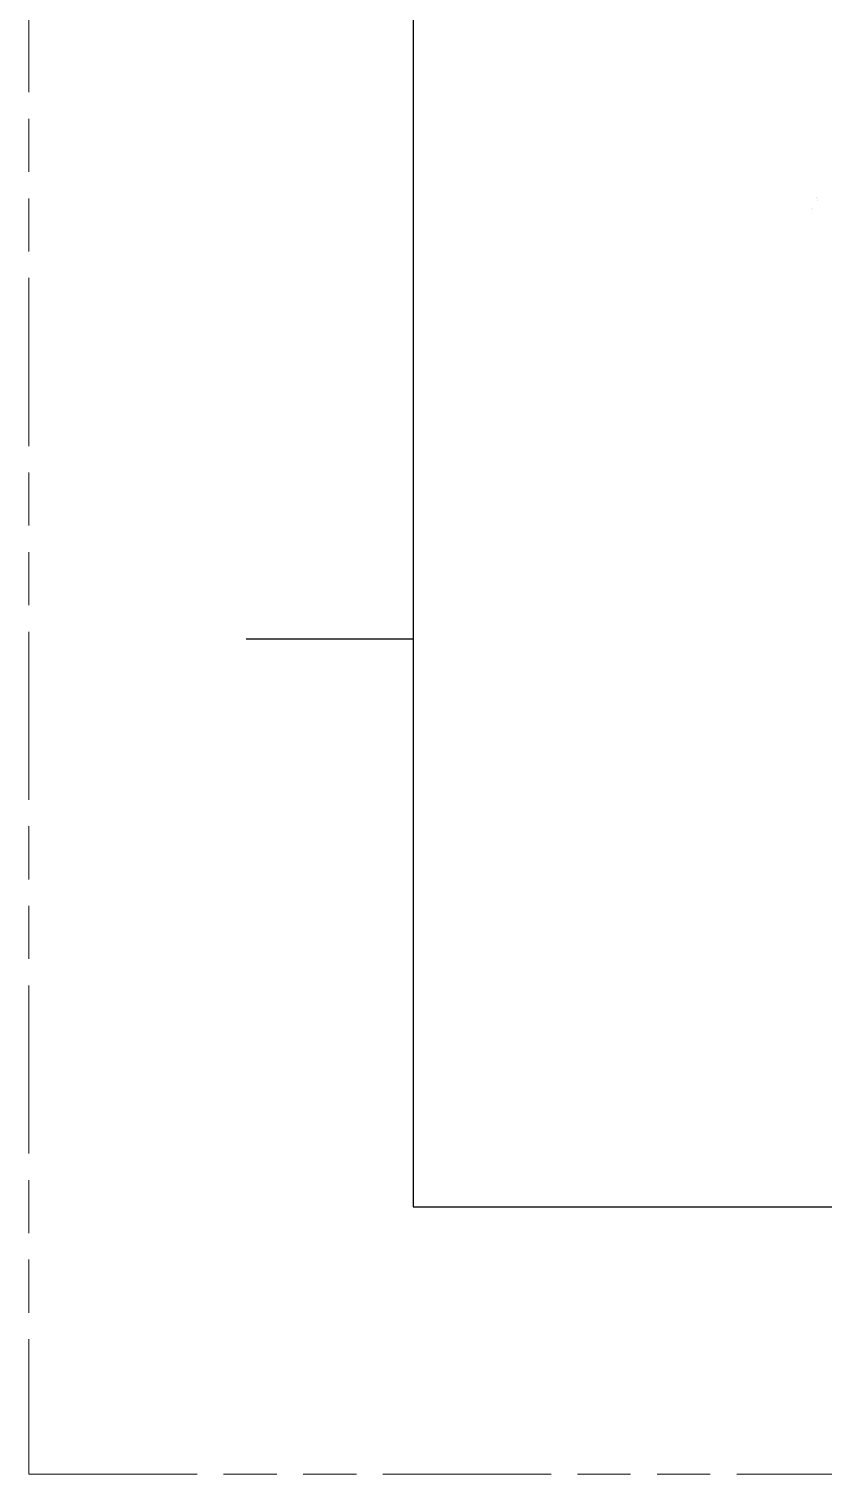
# Model space of a CAD drawing. Extents: x -945 to -170, y -475 to 73.
# Drawn here: x -944.5 to -899.6, y -474.6 to -392.9 of the extents above; entities that cross this region are included whole.
import ezdxf

# ---------------------------------------------------------------- set-up
doc = ezdxf.new("R2010")
doc.units = 0
doc.linetypes.add('PHANTOM', pattern=[29.5, 9.5, -1.5, 3, -1.5, 3, -1.5, 9.5])
doc.layers.get('0').update_dxf_attribs({"color": 9})
doc.layers.add('0PAPERF', color=2, linetype='PHANTOM', lineweight=0, plot=False)
doc.layers.add('quyukuang', color=5, linetype='Continuous')

msp = doc.modelspace()

# ---------------------------------------------------------------- linework, layer by layer
for p, q in [((-922.796, 44.655), (-922.796, -459.526)), ((-922.796, -427.425), (-932.237, -427.425)), ((-922.796, -459.526), (-193.904, -459.526))]:
    msp.add_line(p, q)
at = {"layer": '0PAPERF'}
for p, q in [((-944.514, 72.992), (-944.514, -474.633)), ((-944.514, -474.633), (-170.105, -474.633))]:
    msp.add_line(p, q, dxfattribs=at)
at = {"layer": 'quyukuang', "linetype": 'Continuous', "const_width": 0.001}
msp.add_lwpolyline([(-900.451, -403.062), (-900.451, -402.062, -0.414228), (-900.351, -401.962), (-899.856, -401.962, -1), (-899.856, -402.162), (-900.251, -402.162), (-900.251, -402.438), (-900.047, -402.438, -1), (-900.047, -402.638), (-900.251, -402.638), (-900.251, -403.062, -1)], format="xyb", close=True, dxfattribs=at)

doc.saveas('drawing.dxf')
